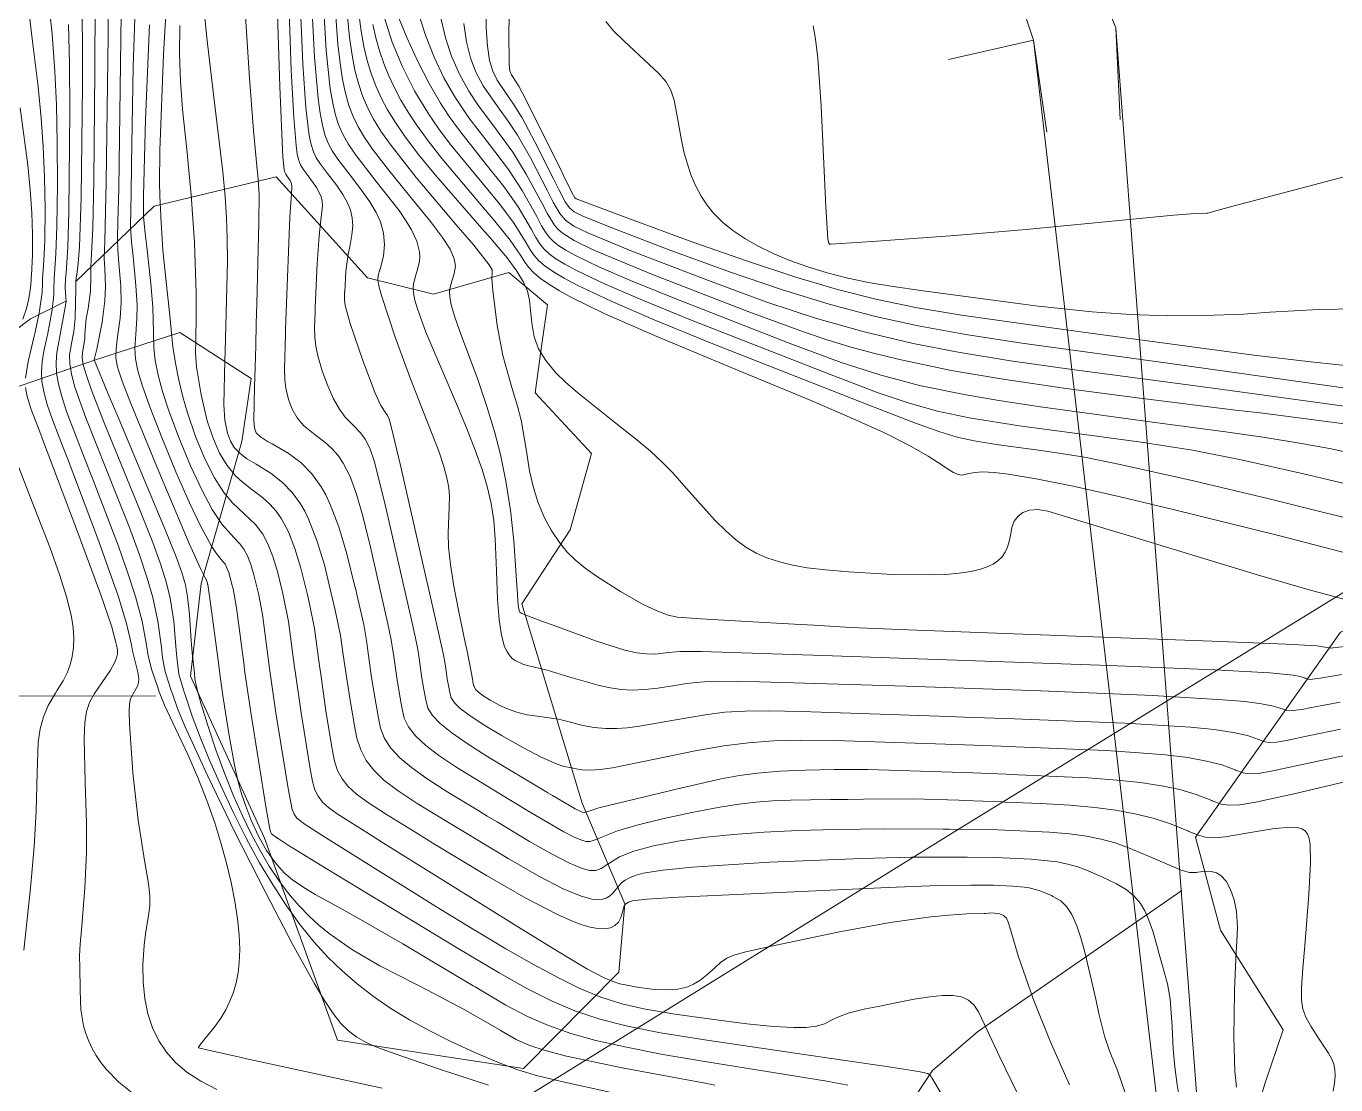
# Model space of a CAD drawing. Header units: metres. Extents: x 1233805 to 1234355, y 654698 to 655114.
# Drawn here: x 1234230.05 to 1234272.72, y 654751.24 to 654785.73 of the extents above; entities that cross this region are included whole.
import ezdxf

# ---------------------------------------------------------------- set-up
doc = ezdxf.new("R2010")
doc.units = ezdxf.units.M

msp = doc.modelspace()

# ---------------------------------------------------------------- linework, layer by layer
at = {"layer": 'ИИ_ГОРИЗОНТАЛИ_ОСН', "lineweight": 0}
for points, elevation in [([(1234238.104, 654790.166), (1234238.313, 654783.765), (1234238.413, 654781.47), (1234238.451, 654781.067), (1234238.473, 654780.973), (1234238.504, 654780.915), (1234238.541, 654780.863), (1234238.645, 654780.71), (1234238.696, 654780.599), (1234238.707, 654780.503), (1234238.693, 654780.286), (1234238.641, 654779.506), (1234238.517, 654776.424), (1234238.496, 654775.851), (1234238.491, 654775.714), (1234238.461, 654774.555), (1234238.473, 654774.227), (1234238.506, 654773.941), (1234238.589, 654773.574), (1234238.712, 654773.25), (1234238.877, 654772.968), (1234239.084, 654772.727), (1234239.468, 654772.418), (1234239.781, 654772.176), (1234240.01, 654771.968), (1234240.208, 654771.744), (1234240.377, 654771.5), (1234240.6, 654771.058), (1234240.812, 654770.484), (1234241.017, 654769.773), (1234241.263, 654768.756), (1234241.833, 654766.262), (1234241.943, 654765.741), (1234241.998, 654765.396), (1234242.015, 654765.27), (1234242.124, 654764.5), (1234242.214, 654763.965), (1234242.285, 654763.548), (1234242.287, 654763.536), (1234242.365, 654763.189), (1234242.504, 654762.903), (1234242.735, 654762.608), (1234243.068, 654762.298), (1234243.497, 654761.973), (1234244.076, 654761.582), (1234245.838, 654760.506), (1234246.059, 654760.374), (1234246.399, 654760.171), (1234247.572, 654759.486), (1234247.909, 654759.311), (1234248.152, 654759.208), (1234248.295, 654759.171), (1234248.416, 654759.169), (1234248.537, 654759.2), (1234248.722, 654759.28), (1234249.315, 654759.519), (1234249.944, 654759.704), (1234250.779, 654759.91), (1234251.736, 654760.116), (1234252.654, 654760.286), (1234253.271, 654760.381), (1234253.835, 654760.447), (1234254.365, 654760.488), (1234254.956, 654760.511), (1234256.253, 654760.53), (1234256.823, 654760.535), (1234257.335, 654760.542), (1234258.95, 654760.555), (1234260.439, 654760.514), (1234260.608, 654760.506), (1234261.848, 654760.455), (1234261.938, 654760.452), (1234263.113, 654760.404), (1234264.054, 654760.347), (1234264.87, 654760.275), (1234265.553, 654760.188), (1234266.179, 654760.072), (1234266.774, 654759.922), (1234267.333, 654759.74), (1234267.922, 654759.504), (1234267.939, 654759.496), (1234268.278, 654759.361), (1234268.515, 654759.302), (1234268.778, 654759.289), (1234269.121, 654759.321), (1234269.811, 654759.438), (1234270.726, 654759.591), (1234271.281, 654759.636), (1234271.473, 654759.622), (1234271.617, 654759.581), (1234271.726, 654759.511), (1234271.805, 654759.406), (1234271.859, 654759.263), (1234271.891, 654759.071), (1234271.901, 654758.476), (1234271.843, 654757.44), (1234271.71, 654755.769), (1234271.649, 654755.042), (1234271.605, 654754.393), (1234271.605, 654753.998), (1234271.646, 654753.704), (1234271.743, 654753.438), (1234271.906, 654753.145), (1234272.187, 654752.725), (1234272.491, 654752.268), (1234272.595, 654752.077), (1234272.659, 654751.907), (1234272.695, 654751.728), (1234272.703, 654751.531), (1234272.684, 654751.3), (1234272.635, 654751.035)], 26.5), ([(1234238.499, 654789.807), (1234238.686, 654784.301), (1234238.763, 654782.763), (1234238.839, 654781.845), (1234238.88, 654781.564), (1234238.928, 654781.359), (1234238.985, 654781.212), (1234239.07, 654781.077), (1234239.205, 654780.897), (1234239.504, 654780.477), (1234239.594, 654780.316), (1234239.654, 654780.171), (1234239.686, 654780.031), (1234239.697, 654779.877), (1234239.651, 654779.414), (1234239.59, 654778.905), (1234239.525, 654777.988), (1234239.464, 654776.572), (1234239.46, 654776.459), (1234239.459, 654776.425), (1234239.444, 654775.92), (1234239.452, 654775.604), (1234239.485, 654775.313), (1234239.553, 654774.995), (1234239.695, 654774.508), (1234239.875, 654774.015), (1234240.064, 654773.588), (1234240.253, 654773.252), (1234240.444, 654772.998), (1234240.706, 654772.729), (1234240.941, 654772.487), (1234241.097, 654772.274), (1234241.242, 654771.979), (1234241.382, 654771.573), (1234241.532, 654771.016), (1234241.752, 654770.089), (1234242.62, 654766.29), (1234242.794, 654765.488), (1234242.852, 654765.145), (1234242.852, 654765.144), (1234242.944, 654764.485), (1234243.008, 654764.115), (1234243.066, 654763.785), (1234243.067, 654763.778), (1234243.136, 654763.515), (1234243.282, 654763.278), (1234243.539, 654763.01), (1234243.917, 654762.704), (1234244.415, 654762.357), (1234245.088, 654761.925), (1234247.018, 654760.769), (1234247.049, 654760.751), (1234247.194, 654760.666), (1234247.936, 654760.235), (1234248.161, 654760.122), (1234248.23, 654760.114), (1234248.344, 654760.148), (1234248.712, 654760.26), (1234249.922, 654760.557), (1234250.968, 654760.809), (1234251.225, 654760.872), (1234252.69, 654761.208), (1234253.294, 654761.314), (1234253.881, 654761.393), (1234254.609, 654761.456), (1234255.438, 654761.496), (1234256.375, 654761.513), (1234257.469, 654761.508), (1234260.224, 654761.428), (1234260.623, 654761.411), (1234261.985, 654761.357), (1234262.111, 654761.352), (1234264.643, 654761.238), (1234265.594, 654761.168), (1234266.363, 654761.088), (1234267.041, 654760.985), (1234267.644, 654760.856), (1234268.171, 654760.7), (1234268.684, 654760.5), (1234268.692, 654760.497), (1234268.994, 654760.383), (1234269.251, 654760.347), (1234269.601, 654760.367), (1234270.12, 654760.452), (1234271.415, 654760.731), (1234273.48, 654761.22)], 27), ([(1234232.738, 654787.846), (1234232.713, 654785.424), (1234232.657, 654780.656), (1234232.604, 654778.732), (1234232.592, 654778.168), (1234232.608, 654777.834), (1234232.63, 654777.26), (1234232.612, 654776.785), (1234232.521, 654776.095), (1234232.343, 654775.206), (1234232.266, 654774.865), (1234232.265, 654774.864), (1234232.261, 654774.86), (1234232.71, 654773.775), (1234233.061, 654772.936), (1234234.581, 654769.296), (1234234.929, 654768.441), (1234235.118, 654767.931), (1234235.233, 654767.536), (1234235.307, 654767.141), (1234235.369, 654766.566), (1234235.426, 654765.72), (1234235.451, 654765.316), (1234235.528, 654764.647), (1234235.533, 654764.618), (1234235.544, 654764.51), (1234235.545, 654764.463), (1234235.592, 654764.207), (1234235.737, 654763.676), (1234235.972, 654762.91), (1234236.229, 654762.15), (1234236.507, 654761.397), (1234236.806, 654760.659), (1234237.093, 654760.006), (1234237.378, 654759.415), (1234237.668, 654758.87), (1234237.967, 654758.367), (1234238.277, 654757.901), (1234238.598, 654757.472), (1234238.93, 654757.08), (1234239.275, 654756.724), (1234239.582, 654756.445), (1234239.918, 654756.172), (1234240.284, 654755.904), (1234240.683, 654755.638), (1234241.57, 654755.118), (1234242.762, 654754.506), (1234243.12, 654754.327), (1234244.319, 654753.694), (1234245.512, 654753.003), (1234245.526, 654752.994), (1234246.009, 654752.72), (1234246.43, 654752.532), (1234246.96, 654752.356), (1234247.652, 654752.176), (1234249.468, 654751.792), (1234252.232, 654751.279), (1234252.491, 654751.232)], 22.5), ([(1234234.702, 654787.989), (1234234.518, 654784.811), (1234234.4, 654781.679), (1234234.386, 654780.596), (1234234.411, 654779.928), (1234234.418, 654779.823), (1234234.433, 654779.525), (1234234.504, 654778.438), (1234234.643, 654777.097), (1234234.727, 654776.311), (1234234.765, 654775.853), (1234234.822, 654775.291), (1234234.907, 654774.75), (1234235.017, 654774.202), (1234235.149, 654773.661), (1234235.301, 654773.133), (1234235.568, 654772.36), (1234235.869, 654771.635), (1234236.18, 654771.018), (1234236.488, 654770.535), (1234236.77, 654770.201), (1234237.152, 654769.843), (1234237.518, 654769.496), (1234237.756, 654769.187), (1234237.925, 654768.864), (1234238.085, 654768.454), (1234238.233, 654767.962), (1234238.386, 654767.334), (1234238.396, 654767.293), (1234238.442, 654767.09), (1234238.59, 654766.334), (1234238.794, 654764.839), (1234238.81, 654764.714), (1234239.002, 654763.356), (1234239.298, 654761.538), (1234239.376, 654761.118), (1234239.452, 654760.854), (1234239.556, 654760.639), (1234239.701, 654760.449), (1234239.895, 654760.272), (1234240.176, 654760.065), (1234241.349, 654759.325), (1234241.685, 654759.117), (1234245.025, 654757.041), (1234246.039, 654756.409), (1234247.418, 654755.558), (1234247.541, 654755.484), (1234247.582, 654755.459), (1234248.34, 654755.009), (1234248.876, 654754.727), (1234249.141, 654754.614), (1234249.393, 654754.532), (1234250.026, 654754.411), (1234250.531, 654754.347), (1234250.932, 654754.329), (1234251.281, 654754.354), (1234251.578, 654754.423), (1234251.789, 654754.513), (1234252.002, 654754.641), (1234252.218, 654754.808), (1234252.483, 654755.046), (1234252.676, 654755.222), (1234252.875, 654755.363), (1234253.107, 654755.462), (1234253.454, 654755.558), (1234254.129, 654755.709), (1234256.497, 654756.207), (1234258.207, 654756.527), (1234259.527, 654756.715), (1234260.116, 654756.771), (1234260.695, 654756.807), (1234261.272, 654756.825), (1234261.321, 654756.825), (1234261.403, 654756.831), (1234261.473, 654756.837), (1234261.734, 654756.825), (1234261.874, 654756.764), (1234261.895, 654756.75), (1234261.903, 654756.745), (1234261.988, 654756.67), (1234262.052, 654756.541), (1234262.12, 654756.304), (1234262.374, 654755.438), (1234262.864, 654754.042), (1234263.416, 654752.658), (1234264.051, 654751.237)], 24.5), ([(1234231.866, 654787.312), (1234231.88, 654783.818), (1234231.837, 654780.151), (1234231.778, 654778.545), (1234231.739, 654778.016), (1234231.691, 654777.631), (1234231.689, 654777.622), (1234231.663, 654777.422), (1234231.66, 654777.238), (1234231.661, 654777.191), (1234231.64, 654776.216), (1234231.594, 654775.783), (1234231.511, 654775.335), (1234231.507, 654775.314), (1234231.459, 654775.025), (1234231.464, 654774.741), (1234231.521, 654774.393), (1234231.635, 654773.969), (1234231.987, 654772.973), (1234232.659, 654771.282), (1234232.979, 654770.49), (1234233.41, 654769.394), (1234233.738, 654768.505), (1234233.992, 654767.753), (1234234.175, 654767.119), (1234234.339, 654766.352), (1234234.45, 654765.503), (1234234.49, 654765.148), (1234234.577, 654764.702), (1234234.738, 654764.189), (1234234.783, 654764.059), (1234234.801, 654764.006), (1234234.982, 654763.498), (1234235.217, 654762.923), (1234235.963, 654761.293), (1234236.861, 654759.452), (1234237.85, 654757.493), (1234238.727, 654755.818), (1234239.426, 654754.551), (1234239.765, 654753.983), (1234240.047, 654753.562), (1234240.303, 654753.238), (1234240.556, 654752.985), (1234240.818, 654752.786), (1234241.123, 654752.615), (1234241.498, 654752.453), (1234242.07, 654752.244), (1234243.552, 654751.739), (1234245.108, 654751.23)], 21.5), ([(1234230.727, 654786.949), (1234230.887, 654785.486), (1234230.982, 654784.261), (1234231.03, 654783.177), (1234231.057, 654781.934), (1234231.062, 654780.563), (1234231.044, 654779.218), (1234231.013, 654778.317), (1234230.967, 654777.665), (1234230.954, 654777.521), (1234230.95, 654777.153), (1234230.951, 654776.978), (1234230.896, 654776.503), (1234230.895, 654776.497), (1234230.894, 654776.493), (1234230.735, 654775.666), (1234230.714, 654775.574), (1234230.62, 654775.14), (1234230.568, 654774.793), (1234230.548, 654774.468), (1234230.56, 654774.164), (1234230.617, 654773.815), (1234230.729, 654773.41), (1234230.906, 654772.904), (1234231.232, 654772.055), (1234231.377, 654771.683), (1234232.373, 654769.059), (1234233.044, 654767.176), (1234233.319, 654766.276), (1234233.473, 654765.579), (1234233.511, 654765.38), (1234233.598, 654765.035), (1234233.685, 654764.688), (1234233.712, 654764.464), (1234233.703, 654764.342), (1234233.671, 654764.225), (1234233.535, 654763.979), (1234233.509, 654763.94), (1234233.446, 654763.817), (1234233.416, 654763.657), (1234233.405, 654763.399), (1234233.414, 654763.006), (1234233.522, 654761.402), (1234233.691, 654759.865), (1234233.916, 654758.479), (1234234.032, 654757.794), (1234234.079, 654757.392), (1234234.077, 654757.067), (1234234.017, 654756.681), (1234233.941, 654756.237), (1234233.887, 654755.789), (1234233.846, 654755.163), (1234233.853, 654754.588), (1234233.909, 654754.049), (1234234.013, 654753.551), (1234234.167, 654753.091), (1234234.368, 654752.674), (1234234.618, 654752.298), (1234234.916, 654751.966), (1234235.286, 654751.655), (1234235.735, 654751.362), (1234236.263, 654751.087)], 20.5), ([(1234233.624, 654786.954), (1234233.536, 654784.406), (1234233.479, 654781.241), (1234233.464, 654780.245), (1234233.455, 654779.805), (1234233.448, 654779.19), (1234233.478, 654778.71), (1234233.527, 654778.228), (1234233.619, 654777.287), (1234233.657, 654776.649), (1234233.654, 654776.204), (1234233.619, 654775.703), (1234233.59, 654775.243), (1234233.61, 654774.891), (1234233.686, 654774.502), (1234233.835, 654773.999), (1234234.071, 654773.335), (1234234.462, 654772.334), (1234234.927, 654771.213), (1234235.369, 654770.204), (1234235.735, 654769.431), (1234236.087, 654768.792), (1234236.241, 654768.563), (1234236.404, 654768.359), (1234236.526, 654768.201), (1234236.648, 654767.928), (1234236.762, 654767.507), (1234236.771, 654767.469), (1234236.786, 654767.405), (1234236.894, 654766.785), (1234237.145, 654764.899), (1234237.164, 654764.746), (1234237.362, 654763.37), (1234237.866, 654760.244), (1234237.985, 654759.57), (1234238.013, 654759.459), (1234238.039, 654759.414), (1234238.251, 654759.266), (1234238.255, 654759.263), (1234238.718, 654758.958), (1234238.721, 654758.956), (1234239.821, 654758.282), (1234244.126, 654755.681), (1234245.464, 654754.884), (1234246.38, 654754.371), (1234247.187, 654753.966), (1234247.928, 654753.652), (1234248.736, 654753.38), (1234249.638, 654753.148), (1234250.714, 654752.936), (1234252.223, 654752.691), (1234256.658, 654752.04), (1234258.021, 654751.844), (1234259.128, 654751.676), (1234259.427, 654751.609), (1234259.468, 654751.57), (1234259.48, 654751.556), (1234259.49, 654751.55), (1234259.535, 654751.504), (1234259.555, 654751.469), (1234260.171, 654750.445)], 23.5), ([(1234238.966, 654786.822), (1234239.066, 654784.513), (1234239.16, 654783.071), (1234239.267, 654782.175), (1234239.33, 654781.878), (1234239.406, 654781.641), (1234239.5, 654781.445), (1234239.637, 654781.239), (1234239.869, 654780.932), (1234240.164, 654780.54), (1234240.363, 654780.245), (1234240.512, 654779.98), (1234240.612, 654779.743), (1234240.671, 654779.492), (1234240.687, 654779.224), (1234240.662, 654778.935), (1234240.588, 654778.547), (1234240.539, 654778.304), (1234240.465, 654777.757), (1234240.425, 654777.082), (1234240.424, 654777.068), (1234240.424, 654777.063), (1234240.421, 654776.826), (1234240.442, 654776.636), (1234240.6, 654776.049), (1234241.015, 654774.838), (1234241.422, 654773.776), (1234241.607, 654773.374), (1234241.767, 654773.12), (1234241.817, 654773.049), (1234241.872, 654772.924), (1234241.941, 654772.687), (1234242.242, 654771.423), (1234243.406, 654766.319), (1234243.642, 654765.248), (1234243.706, 654764.896), (1234243.707, 654764.891), (1234243.764, 654764.47), (1234243.805, 654764.251), (1234243.847, 654764.023), (1234243.848, 654764.016), (1234243.896, 654763.847), (1234244.002, 654763.688), (1234244.191, 654763.504), (1234244.47, 654763.29), (1234244.939, 654762.98), (1234245.555, 654762.608), (1234246.233, 654762.226), (1234246.824, 654761.917), (1234247.35, 654761.686), (1234247.548, 654761.624), (1234247.746, 654761.582), (1234247.84, 654761.564), (1234247.903, 654761.55), (1234248.153, 654761.505), (1234248.423, 654761.494), (1234248.755, 654761.516), (1234249.154, 654761.57), (1234250.533, 654761.848), (1234251.843, 654762.12), (1234252.784, 654762.286), (1234253.589, 654762.387), (1234254.406, 654762.447), (1234255.28, 654762.469), (1234256.385, 654762.458), (1234260.009, 654762.342), (1234260.627, 654762.316), (1234262.122, 654762.258), (1234262.299, 654762.252), (1234265.239, 654762.128), (1234266.32, 654762.061), (1234267.174, 654761.988), (1234267.902, 654761.899), (1234268.514, 654761.789), (1234269.008, 654761.66), (1234269.445, 654761.497), (1234269.454, 654761.493), (1234269.701, 654761.401), (1234269.911, 654761.371), (1234270.197, 654761.388), (1234270.621, 654761.458), (1234272.037, 654761.764), (1234273.612, 654762.103)], 27.5), ([(1234239.712, 654786.829), (1234239.826, 654784.939), (1234239.957, 654783.691), (1234240.036, 654783.225), (1234240.129, 654782.831), (1234240.239, 654782.496), (1234240.374, 654782.191), (1234240.542, 654781.896), (1234240.77, 654781.563), (1234241.456, 654780.679), (1234242.196, 654779.725), (1234242.431, 654779.386), (1234242.604, 654779.101), (1234242.774, 654778.728), (1234242.858, 654778.383), (1234242.869, 654778.222), (1234242.859, 654778.064), (1234242.776, 654777.73), (1234242.754, 654777.666), (1234242.663, 654777.335), (1234242.654, 654777.198), (1234242.665, 654777.047), (1234242.711, 654776.812), (1234242.794, 654776.522), (1234243.074, 654775.761), (1234243.594, 654774.543), (1234244.041, 654773.507), (1234244.399, 654772.645), (1234244.679, 654771.923), (1234244.9, 654771.288), (1234245.066, 654770.733), (1234245.194, 654770.183), (1234245.281, 654769.629), (1234245.334, 654769.03), (1234245.367, 654768.25), (1234245.374, 654767.987), (1234245.405, 654767.051), (1234245.454, 654766.4), (1234245.531, 654765.887), (1234245.637, 654765.512), (1234245.704, 654765.369), (1234245.783, 654765.248), (1234245.876, 654765.146), (1234245.985, 654765.061), (1234246.255, 654764.935), (1234246.694, 654764.822), (1234247.019, 654764.745), (1234247.73, 654764.537), (1234248.713, 654764.255), (1234249.088, 654764.175), (1234249.424, 654764.125), (1234249.804, 654764.103), (1234250.205, 654764.115), (1234250.632, 654764.16), (1234251.185, 654764.249), (1234251.567, 654764.312), (1234252.002, 654764.363), (1234252.466, 654764.388), (1234253.939, 654764.374), (1234258.725, 654764.229), (1234263.116, 654764.074), (1234266.766, 654763.92), (1234269.044, 654763.788), (1234269.758, 654763.725), (1234270.308, 654763.655), (1234270.696, 654763.58), (1234270.968, 654763.49), (1234270.977, 654763.486), (1234271.114, 654763.436), (1234271.23, 654763.42), (1234271.622, 654763.468), (1234271.936, 654763.532), (1234272.87, 654763.712)], 28.5), ([(1234240.085, 654786.811), (1234240.205, 654785.152), (1234240.276, 654784.525), (1234240.357, 654783.999), (1234240.452, 654783.548), (1234240.565, 654783.152), (1234240.7, 654782.795), (1234240.865, 654782.456), (1234241.069, 654782.111), (1234241.336, 654781.725), (1234241.811, 654781.106), (1234242.541, 654780.209), (1234243.223, 654779.37), (1234243.618, 654778.847), (1234243.858, 654778.468), (1234243.996, 654778.159), (1234244.038, 654777.913), (1234243.992, 654777.679), (1234243.966, 654777.601), (1234243.881, 654777.321), (1234243.845, 654777.108), (1234243.848, 654776.907), (1234243.898, 654776.654), (1234244.006, 654776.29), (1234244.183, 654775.784), (1234244.362, 654775.302), (1234244.76, 654774.217), (1234245.059, 654773.34), (1234245.306, 654772.526), (1234245.5, 654771.777), (1234245.68, 654770.905), (1234245.824, 654769.965), (1234245.933, 654768.967), (1234246.015, 654767.837), (1234246.041, 654767.373), (1234246.074, 654766.864), (1234246.106, 654766.689), (1234246.137, 654766.639), (1234246.195, 654766.599), (1234246.532, 654766.467), (1234246.876, 654766.34), (1234247.214, 654766.212), (1234248.628, 654765.692), (1234249.559, 654765.403), (1234249.938, 654765.32), (1234250.273, 654765.278), (1234250.568, 654765.276), (1234250.882, 654765.313), (1234250.958, 654765.325), (1234251.368, 654765.359), (1234252.049, 654765.353), (1234256.01, 654765.231), (1234265.336, 654764.902), (1234268.782, 654764.764), (1234270.577, 654764.663), (1234271.334, 654764.583), (1234271.566, 654764.539), (1234271.73, 654764.486), (1234271.738, 654764.483), (1234271.89, 654764.444), (1234272.122, 654764.473), (1234272.228, 654764.494), (1234272.918, 654764.61)], 29), ([(1234245.024, 654786.542), (1234245.039, 654785.682), (1234245.079, 654785.082), (1234245.148, 654784.621), (1234245.249, 654784.273), (1234245.399, 654783.973), (1234245.623, 654783.643), (1234245.929, 654783.199), (1234246.204, 654782.744), (1234246.623, 654781.964), (1234247.229, 654780.759), (1234247.414, 654780.387), (1234247.611, 654780.012), (1234247.748, 654779.817), (1234247.904, 654779.686), (1234248.16, 654779.556), (1234249.073, 654779.184), (1234250.969, 654778.461), (1234252.965, 654777.725), (1234254.656, 654777.15), (1234256.243, 654776.665), (1234257.72, 654776.275), (1234259.113, 654775.97), (1234260.669, 654775.689), (1234262.488, 654775.41), (1234265.269, 654775.028), (1234267.249, 654774.759), (1234275.14, 654773.642)], 33.5), ([(1234233.137, 654786.126), (1234233.093, 654782.89), (1234233.06, 654780.45), (1234233.035, 654779.356), (1234233.024, 654778.8), (1234233.035, 654778.439), (1234233.07, 654778.013), (1234233.125, 654777.265), (1234233.136, 654776.716), (1234233.105, 654776.221), (1234233.026, 654775.608), (1234232.974, 654775.219), (1234232.967, 654774.927), (1234233.026, 654774.621), (1234233.174, 654774.168), (1234233.456, 654773.436), (1234234.364, 654771.223), (1234235.358, 654768.879), (1234235.721, 654768.068), (1234235.903, 654767.72), (1234235.911, 654767.709), (1234235.952, 654767.585), (1234235.958, 654767.557), (1234235.961, 654767.546), (1234236.046, 654767.011), (1234236.312, 654764.991), (1234236.358, 654764.626), (1234236.462, 654763.848), (1234236.655, 654762.619), (1234236.832, 654761.658), (1234236.943, 654761.159), (1234237.062, 654760.725), (1234237.199, 654760.315), (1234237.368, 654759.886), (1234237.62, 654759.338), (1234237.88, 654758.875), (1234238.159, 654758.48), (1234238.457, 654758.15), (1234238.728, 654757.917), (1234239.056, 654757.687), (1234239.462, 654757.442), (1234240.106, 654757.087), (1234240.784, 654756.715), (1234242.317, 654755.833), (1234244.61, 654754.466), (1234244.678, 654754.426), (1234245.68, 654753.835), (1234246.38, 654753.465), (1234247.064, 654753.166), (1234247.79, 654752.914), (1234248.613, 654752.687), (1234249.611, 654752.46), (1234250.792, 654752.231), (1234252.227, 654751.985), (1234254.112, 654751.688), (1234256.138, 654751.362), (1234256.827, 654751.23)], 23), ([(1234235.84, 654786.349), (1234235.935, 654785.357), (1234236.166, 654783.423), (1234236.453, 654780.99), (1234236.529, 654780.181), (1234236.576, 654779.482), (1234236.599, 654778.822), (1234236.602, 654778.077), (1234236.528, 654775.134), (1234236.518, 654774.847), (1234236.486, 654773.395), (1234236.522, 654772.895), (1234236.611, 654772.469), (1234236.702, 654772.216), (1234236.827, 654772.01), (1234237.004, 654771.82), (1234237.24, 654771.639), (1234237.537, 654771.459), (1234238.028, 654771.154), (1234238.399, 654770.865), (1234238.718, 654770.539), (1234238.985, 654770.173), (1234239.126, 654769.927), (1234239.262, 654769.647), (1234239.522, 654768.979), (1234239.763, 654768.178), (1234240.011, 654767.159), (1234240.021, 654767.117), (1234240.114, 654766.709), (1234240.286, 654765.883), (1234240.379, 654765.253), (1234240.483, 654764.53), (1234240.629, 654763.633), (1234240.722, 654763.073), (1234240.727, 654763.047), (1234240.825, 654762.533), (1234240.948, 654762.15), (1234241.128, 654761.803), (1234241.37, 654761.487), (1234241.706, 654761.168), (1234242.171, 654760.817), (1234242.791, 654760.409), (1234243.808, 654759.785), (1234244.079, 654759.62), (1234244.351, 654759.456), (1234245.755, 654758.61), (1234246.752, 654758.04), (1234247.546, 654757.629), (1234248.135, 654757.38), (1234248.524, 654757.28), (1234248.685, 654757.269), (1234248.826, 654757.284), (1234248.946, 654757.322), (1234249.053, 654757.386), (1234249.153, 654757.476), (1234249.272, 654757.617), (1234249.437, 654757.804), (1234249.569, 654757.908), (1234249.728, 654757.994), (1234249.921, 654758.067), (1234250.156, 654758.13), (1234250.795, 654758.236), (1234251.756, 654758.33), (1234254.274, 654758.488), (1234257.278, 654758.616), (1234258.896, 654758.654), (1234260.368, 654758.658), (1234260.432, 654758.657), (1234260.723, 654758.656), (1234261.634, 654758.644), (1234262.8, 654758.593), (1234263.642, 654758.501), (1234263.988, 654758.431), (1234264.316, 654758.337), (1234264.637, 654758.218), (1234265.05, 654758.037), (1234265.096, 654758.016), (1234265.125, 654758.003), (1234265.573, 654757.788), (1234265.889, 654757.598), (1234266.15, 654757.386), (1234266.355, 654757.149), (1234266.503, 654756.905), (1234266.636, 654756.606), (1234266.759, 654756.248), (1234266.898, 654755.75), (1234266.966, 654755.498), (1234267.079, 654755.117), (1234267.243, 654754.524), (1234267.329, 654754.032), (1234267.387, 654753.14), (1234267.425, 654752.405), (1234267.475, 654751.827), (1234267.553, 654751.239), (1234267.665, 654750.589)], 25.5), ([(1234240.515, 654786.041), (1234240.585, 654785.364), (1234240.665, 654784.795), (1234240.759, 654784.303), (1234240.871, 654783.865), (1234241.005, 654783.464), (1234241.166, 654783.085), (1234241.362, 654782.709), (1234241.602, 654782.319), (1234241.903, 654781.887), (1234242.753, 654780.8), (1234244.056, 654779.264), (1234244.632, 654778.594), (1234245.134, 654777.956), (1234245.226, 654777.796), (1234245.234, 654777.703), (1234245.233, 654777.7), (1234245.218, 654777.522), (1234245.248, 654777.121), (1234245.394, 654775.98), (1234245.584, 654775), (1234245.877, 654773.963), (1234246.059, 654773.352), (1234246.173, 654772.898), (1234246.337, 654771.953), (1234246.452, 654771.242), (1234246.565, 654770.733), (1234246.72, 654770.238), (1234246.92, 654769.758), (1234247.158, 654769.308), (1234247.426, 654768.906), (1234247.669, 654768.611), (1234247.943, 654768.339), (1234248.259, 654768.078), (1234248.66, 654767.792), (1234249.412, 654767.311), (1234250.126, 654766.905), (1234250.571, 654766.691), (1234250.969, 654766.542), (1234251.274, 654766.479), (1234252.031, 654766.425), (1234253.34, 654766.352), (1234255.283, 654766.242), (1234255.718, 654766.214), (1234256.916, 654766.145), (1234258.793, 654766.064), (1234264.827, 654765.836), (1234268.69, 654765.692), (1234271.102, 654765.594), (1234272.11, 654765.538), (1234272.492, 654765.483), (1234272.5, 654765.48), (1234272.549, 654765.469), (1234272.623, 654765.478), (1234272.636, 654765.481), (1234273.003, 654765.517)], 29.5), ([(1234241.724, 654786.003), (1234241.975, 654785.215), (1234242.304, 654784.414), (1234242.701, 654783.628), (1234243.157, 654782.875), (1234243.483, 654782.404), (1234243.867, 654781.893), (1234244.904, 654780.625), (1234245.468, 654779.946), (1234245.944, 654779.309), (1234246.34, 654778.674), (1234246.464, 654778.464), (1234246.602, 654778.258), (1234246.757, 654778.087), (1234246.963, 654777.912), (1234247.228, 654777.728), (1234247.574, 654777.521), (1234247.999, 654777.295), (1234249.108, 654776.769), (1234250.508, 654776.166), (1234252.372, 654775.402), (1234257.54, 654773.373), (1234259.025, 654772.804), (1234259.819, 654772.517), (1234260.385, 654772.345), (1234260.937, 654772.224), (1234261.736, 654772.094), (1234262.96, 654771.925), (1234263.628, 654771.834), (1234264.537, 654771.688), (1234265.699, 654771.448), (1234268.089, 654770.918), (1234270.55, 654770.338), (1234274.522, 654769.342)], 31), ([(1234242.104, 654786.215), (1234242.449, 654785.371), (1234242.809, 654784.584), (1234243.176, 654783.868), (1234243.548, 654783.231), (1234243.834, 654782.796), (1234244.163, 654782.338), (1234245.038, 654781.229), (1234245.615, 654780.506), (1234246.074, 654779.848), (1234246.51, 654779.105), (1234246.654, 654778.849), (1234246.785, 654778.64), (1234246.919, 654778.477), (1234247.091, 654778.319), (1234247.31, 654778.158), (1234247.597, 654777.98), (1234247.955, 654777.785), (1234248.919, 654777.326), (1234250.128, 654776.806), (1234251.744, 654776.145), (1234256.226, 654774.391), (1234257.809, 654773.792), (1234258.821, 654773.447), (1234259.748, 654773.192), (1234260.775, 654772.977), (1234262.419, 654772.713), (1234264.937, 654772.37), (1234266.381, 654772.176), (1234268.056, 654771.916), (1234269.637, 654771.599), (1234271.668, 654771.15), (1234273.693, 654770.673)], 31.5), ([(1234231.424, 654785.787), (1234231.456, 654784.515), (1234231.47, 654782.974), (1234231.44, 654779.684), (1234231.401, 654778.531), (1234231.343, 654777.694), (1234231.327, 654777.506), (1234231.32, 654777.204), (1234231.338, 654776.894), (1234231.338, 654776.892), (1234231.343, 654776.768), (1234231.317, 654776.577), (1234231.134, 654775.572), (1234231.119, 654775.502), (1234231.045, 654775.104), (1234231.019, 654774.776), (1234231.036, 654774.432), (1234231.098, 654774.067), (1234231.203, 654773.67), (1234231.364, 654773.182), (1234231.95, 654771.663), (1234232.178, 654771.087), (1234233.054, 654768.787), (1234233.374, 654767.876), (1234233.609, 654767.147), (1234233.822, 654766.344), (1234233.962, 654765.569), (1234234.02, 654765.217), (1234234.137, 654764.751), (1234234.332, 654764.185), (1234234.358, 654764.114), (1234234.384, 654764.043), (1234234.555, 654763.608), (1234234.82, 654763.032), (1234234.908, 654762.849), (1234235.31, 654761.998), (1234235.636, 654761.251), (1234235.93, 654760.508), (1234236.19, 654759.772), (1234236.394, 654759.119), (1234236.574, 654758.466), (1234236.725, 654757.829), (1234236.845, 654757.22), (1234236.932, 654756.651), (1234236.984, 654756.124), (1234237.003, 654755.643), (1234236.988, 654755.211), (1234236.949, 654754.883), (1234236.886, 654754.566), (1234236.798, 654754.261), (1234236.686, 654753.966), (1234236.551, 654753.686), (1234236.391, 654753.415), (1234236.208, 654753.154), (1234235.977, 654752.866), (1234235.968, 654752.855), (1234235.701, 654752.527), (1234235.664, 654752.47), (1234235.666, 654752.447), (1234236.23, 654752.313), (1234236.863, 654752.172), (1234237.239, 654752.088), (1234241.644, 654751.127)], 21), ([(1234235.053, 654785.754), (1234235.042, 654784.831), (1234235.072, 654783.946), (1234235.143, 654783.018), (1234235.277, 654781.713), (1234235.426, 654780.236), (1234235.531, 654778.683), (1234235.584, 654777.035), (1234235.587, 654776.229), (1234235.571, 654775.533), (1234235.571, 654775.518), (1234235.565, 654775.077), (1234235.601, 654774.632), (1234235.743, 654773.721), (1234235.946, 654772.87), (1234236.134, 654772.305), (1234236.347, 654771.824), (1234236.59, 654771.418), (1234236.864, 654771.087), (1234237.082, 654770.889), (1234237.403, 654770.64), (1234237.743, 654770.377), (1234237.986, 654770.158), (1234238.194, 654769.927), (1234238.37, 654769.68), (1234238.594, 654769.255), (1234238.803, 654768.716), (1234238.998, 654768.07), (1234239.199, 654767.247), (1234239.208, 654767.205), (1234239.276, 654766.91), (1234239.438, 654766.109), (1234239.607, 654764.891), (1234239.643, 654764.622), (1234239.823, 654763.348), (1234240.014, 654762.185), (1234240.095, 654761.783), (1234240.195, 654761.483), (1234240.34, 654761.213), (1234240.533, 654760.967), (1234240.807, 654760.713), (1234241.197, 654760.425), (1234241.752, 654760.065), (1234242.74, 654759.457), (1234243.09, 654759.243), (1234243.299, 654759.115), (1234245.045, 654758.06), (1234246.33, 654757.324), (1234247.36, 654756.79), (1234247.776, 654756.602), (1234248.126, 654756.465), (1234248.42, 654756.377), (1234248.677, 654756.329), (1234248.898, 654756.322), (1234249.083, 654756.356), (1234249.229, 654756.429), (1234249.343, 654756.541), (1234249.425, 654756.692), (1234249.489, 654756.907), (1234249.498, 654756.947), (1234249.537, 654757.065), (1234249.59, 654757.138), (1234249.676, 654757.191), (1234249.806, 654757.231), (1234250.272, 654757.291), (1234251.307, 654757.352), (1234258.14, 654757.672), (1234259.77, 654757.728), (1234260.832, 654757.742), (1234260.876, 654757.741), (1234261.156, 654757.742), (1234261.553, 654757.74), (1234262.208, 654757.715), (1234262.688, 654757.663), (1234263.056, 654757.571), (1234263.454, 654757.403), (1234263.496, 654757.383), (1234263.504, 654757.379), (1234263.759, 654757.236), (1234263.952, 654757.052), (1234264.127, 654756.784), (1234264.287, 654756.423), (1234264.417, 654756.03), (1234264.558, 654755.518), (1234264.9, 654754.03), (1234264.994, 654753.601), (1234265.185, 654752.824), (1234265.351, 654752.344), (1234265.397, 654752.238), (1234265.611, 654751.705), (1234265.865, 654750.981)], 25), ([(1234241.345, 654785.79), (1234241.443, 654785.351), (1234241.561, 654784.93), (1234241.7, 654784.522), (1234241.861, 654784.122), (1234242.046, 654783.726), (1234242.257, 654783.329), (1234242.496, 654782.928), (1234242.765, 654782.52), (1234243.142, 654781.999), (1234243.596, 654781.418), (1234244.834, 654779.953), (1234245.321, 654779.386), (1234245.821, 654778.762), (1234246.175, 654778.236), (1234246.274, 654778.08), (1234246.418, 654777.877), (1234246.584, 654777.7), (1234246.802, 654777.517), (1234247.076, 654777.323), (1234247.423, 654777.11), (1234247.838, 654776.881), (1234248.884, 654776.369), (1234250.597, 654775.618), (1234253.414, 654774.448), (1234255.65, 654773.523), (1234257.052, 654772.922), (1234258.016, 654772.48), (1234258.815, 654772.08), (1234259.443, 654771.726), (1234259.963, 654771.383), (1234260.071, 654771.307), (1234260.262, 654771.19), (1234260.413, 654771.126), (1234260.542, 654771.109), (1234260.682, 654771.133), (1234260.721, 654771.144), (1234260.949, 654771.194), (1234261.225, 654771.209), (1234261.591, 654771.19), (1234262.047, 654771.137), (1234262.958, 654770.984), (1234264.163, 654770.741), (1234265.655, 654770.408), (1234267.425, 654769.988), (1234270.853, 654769.133), (1234275.26, 654767.997)], 30.5), ([(1234243.571, 654785.968), (1234243.711, 654785.359), (1234243.91, 654784.755), (1234244.166, 654784.169), (1234244.473, 654783.612), (1234244.791, 654783.136), (1234245.256, 654782.515), (1234245.91, 654781.625), (1234246.343, 654780.916), (1234246.858, 654779.955), (1234247.034, 654779.618), (1234247.258, 654779.248), (1234247.373, 654779.118), (1234247.508, 654778.998), (1234247.903, 654778.748), (1234248.54, 654778.441), (1234250.456, 654777.644), (1234253.597, 654776.426), (1234255.406, 654775.759), (1234256.154, 654775.511), (1234256.887, 654775.288), (1234257.658, 654775.077), (1234258.457, 654774.88), (1234260.187, 654774.52), (1234261.879, 654774.231), (1234263.932, 654773.927), (1234266.333, 654773.608), (1234269.459, 654773.226), (1234270.255, 654773.13), (1234273.003, 654772.778)], 32.5), ([(1234244.305, 654785.825), (1234244.391, 654785.23), (1234244.52, 654784.706), (1234244.698, 654784.238), (1234244.936, 654783.792), (1234245.415, 654783.108), (1234245.778, 654782.609), (1234246.057, 654782.184), (1234246.48, 654781.445), (1234247.037, 654780.369), (1234247.224, 654780.002), (1234247.433, 654779.631), (1234247.624, 654779.41), (1234247.897, 654779.221), (1234248.35, 654778.998), (1234249.783, 654778.406), (1234252.283, 654777.443), (1234254.18, 654776.745), (1234255.771, 654776.221), (1234257.355, 654775.773), (1234258.954, 654775.397), (1234260.417, 654775.115), (1234262.127, 654774.834), (1234264.129, 654774.546), (1234267.008, 654774.166), (1234269.046, 654773.9), (1234274.033, 654773.207)], 33), ([(1234248.931, 654785.883), (1234249.187, 654785.588), (1234249.519, 654785.256), (1234250.034, 654784.781), (1234250.653, 654784.201), (1234250.898, 654783.92), (1234251.051, 654783.655), (1234251.161, 654783.319), (1234251.263, 654782.803), (1234251.291, 654782.629), (1234251.387, 654782.077), (1234251.481, 654781.64), (1234251.592, 654781.236), (1234251.72, 654780.866), (1234251.871, 654780.517), (1234252.041, 654780.197), (1234252.233, 654779.905), (1234252.446, 654779.64), (1234252.734, 654779.351), (1234253.073, 654779.075), (1234253.463, 654778.811), (1234253.903, 654778.561), (1234254.393, 654778.324), (1234254.932, 654778.101), (1234255.517, 654777.893), (1234256.147, 654777.7), (1234256.823, 654777.524), (1234257.499, 654777.382), (1234258.223, 654777.261), (1234259.272, 654777.115), (1234259.675, 654777.061), (1234260.421, 654776.958), (1234262.939, 654776.625), (1234264.778, 654776.427), (1234266.036, 654776.337), (1234267.24, 654776.296), (1234268.448, 654776.302), (1234269.721, 654776.355), (1234270.575, 654776.411), (1234272.164, 654776.505), (1234273.385, 654776.527)], 34.5), ([(1234255.687, 654785.749), (1234255.771, 654785.314), (1234255.842, 654784.698), (1234255.949, 654783.128), (1234256.069, 654780.551), (1234256.1, 654779.832), (1234256.165, 654778.8), (1234256.201, 654778.659), (1234256.225, 654778.636), (1234256.266, 654778.632), (1234257.614, 654778.719), (1234260.309, 654778.917), (1234262.637, 654779.109), (1234265.986, 654779.43), (1234267.447, 654779.573), (1234268.143, 654779.629), (1234268.521, 654779.642), (1234268.551, 654779.642), (1234268.674, 654779.678), (1234268.692, 654779.686), (1234269.412, 654779.88), (1234270.234, 654780.096), (1234276.912, 654781.854)], 35), ([(1234229.853, 654783.07), (1234230.097, 654781.21), (1234230.177, 654780.407), (1234230.23, 654779.653), (1234230.254, 654778.954), (1234230.251, 654778.284), (1234230.215, 654777.608), (1234230.209, 654777.551), (1234230.204, 654777.451), (1234230.186, 654777.211), (1234230.13, 654776.866), (1234230.052, 654776.538), (1234229.938, 654776.187)], 19.5), ([(1234229.803, 654771.351), (1234230.323, 654770.006), (1234230.811, 654768.761), (1234231.136, 654767.862), (1234231.373, 654767.105), (1234231.521, 654766.485), (1234231.574, 654766.131), (1234231.596, 654765.799), (1234231.587, 654765.487), (1234231.548, 654765.194), (1234231.48, 654764.924), (1234231.381, 654764.662), (1234231.251, 654764.406), (1234231.06, 654764.096), (1234231, 654764.003), (1234230.764, 654763.594), (1234230.606, 654763.225), (1234230.5, 654762.838), (1234230.438, 654762.4), (1234230.404, 654761.401), (1234230.374, 654760.157), (1234230.307, 654759.001), (1234230.185, 654757.648), (1234229.969, 654755.622)], 19.5)]:
    msp.add_lwpolyline(points, dxfattribs=dict(at, elevation=elevation))
at = {"layer": 'ИИ_ГОРИЗОНТАЛИ_УТОЛЩ', "lineweight": 0}
for points, elevation in [([(1234245.879, 654790.04), (1234245.773, 654785.54), (1234245.785, 654784.513), (1234245.812, 654784.283), (1234245.861, 654784.154), (1234245.906, 654784.086), (1234246.096, 654783.777), (1234246.351, 654783.303), (1234247.499, 654780.986), (1234247.604, 654780.771), (1234247.879, 654780.22), (1234247.929, 654780.143), (1234247.971, 654780.113), (1234249.655, 654779.479), (1234251.772, 654778.697), (1234253.548, 654778.074), (1234255.127, 654777.556), (1234256.487, 654777.153), (1234257.782, 654776.825), (1234259.097, 654776.554), (1234260.525, 654776.318), (1234262.615, 654776.025), (1234263.462, 654775.91), (1234265.128, 654775.679), (1234270.054, 654775.016), (1234271.916, 654774.793), (1234273.536, 654774.622)], 34), ([(1234232.309, 654788.837), (1234232.288, 654784.292), (1234232.248, 654780.694), (1234232.212, 654779.155), (1234232.162, 654778.109), (1234232.15, 654777.897), (1234232.15, 654777.544), (1234232.144, 654777.097), (1234232.061, 654776.54), (1234232.005, 654776.204), (1234231.962, 654775.7), (1234231.953, 654775.542), (1234231.886, 654775.097), (1234231.885, 654775.093), (1234231.869, 654774.924), (1234231.906, 654774.695), (1234232.006, 654774.348), (1234232.173, 654773.872), (1234232.587, 654772.809), (1234233.324, 654771.004), (1234233.78, 654769.893), (1234234.17, 654768.915), (1234234.427, 654768.215), (1234234.611, 654767.627), (1234234.741, 654767.091), (1234234.858, 654766.342), (1234234.938, 654765.391), (1234234.961, 654765.079), (1234235.023, 654764.62), (1234235.173, 654764.109), (1234235.207, 654764.004), (1234235.226, 654763.944), (1234235.46, 654763.248), (1234235.715, 654762.565), (1234236.019, 654761.817), (1234236.373, 654761.01), (1234236.8, 654760.096), (1234237.225, 654759.253), (1234237.654, 654758.469), (1234238.089, 654757.741), (1234238.53, 654757.067), (1234238.977, 654756.45), (1234239.428, 654755.891), (1234239.884, 654755.39), (1234240.339, 654754.95), (1234240.831, 654754.526), (1234241.362, 654754.12), (1234241.932, 654753.729), (1234242.534, 654753.359), (1234243.178, 654753.003), (1234243.864, 654752.659), (1234244.661, 654752.293), (1234245.457, 654751.95), (1234246.038, 654751.734), (1234246.637, 654751.556), (1234247.486, 654751.35), (1234250.637, 654750.655)], 22), ([(1234230.027, 654787.281), (1234230.111, 654786.423), (1234230.266, 654785.15), (1234230.437, 654783.758), (1234230.539, 654782.736), (1234230.604, 654781.801), (1234230.644, 654780.814), (1234230.659, 654779.784), (1234230.648, 654778.751), (1234230.625, 654778.103), (1234230.591, 654777.636), (1234230.582, 654777.536), (1234230.575, 654777.335), (1234230.564, 654777.061), (1234230.48, 654776.463), (1234230.473, 654776.417), (1234230.469, 654776.395), (1234230.336, 654775.76), (1234230.304, 654775.63), (1234230.112, 654774.808), (1234230.023, 654774.261)], 20), ([(1234239.338, 654786.836), (1234239.446, 654784.726), (1234239.558, 654783.382), (1234239.623, 654782.898), (1234239.697, 654782.505), (1234239.783, 654782.189), (1234239.888, 654781.919), (1234240.019, 654781.673), (1234240.203, 654781.401), (1234240.57, 654780.92), (1234240.97, 654780.395), (1234241.241, 654780.006), (1234241.448, 654779.661), (1234241.59, 654779.355), (1234241.693, 654778.991), (1234241.725, 654778.617), (1234241.689, 654778.237), (1234241.579, 654777.82), (1234241.574, 654777.805), (1234241.518, 654777.607), (1234241.509, 654777.464), (1234241.54, 654777.279), (1234241.628, 654776.963), (1234242.066, 654775.606), (1234242.566, 654774.24), (1234242.92, 654773.356), (1234243.493, 654771.885), (1234243.658, 654771.384), (1234243.765, 654770.974), (1234243.814, 654770.695), (1234243.839, 654770.42), (1234243.821, 654769.771), (1234243.796, 654769.229), (1234243.81, 654768.755), (1234243.871, 654768.19), (1234243.982, 654767.484), (1234244.142, 654766.648), (1234244.367, 654765.594), (1234244.392, 654765.479), (1234244.561, 654764.643), (1234244.561, 654764.639), (1234244.585, 654764.455), (1234244.604, 654764.368), (1234244.628, 654764.26), (1234244.629, 654764.254), (1234244.651, 654764.18), (1234244.696, 654764.111), (1234244.893, 654763.943), (1234245.166, 654763.771), (1234245.481, 654763.603), (1234245.786, 654763.468), (1234246.068, 654763.37), (1234246.375, 654763.299), (1234246.785, 654763.243), (1234247.389, 654763.151), (1234247.739, 654763.064), (1234248.191, 654762.952), (1234248.559, 654762.886), (1234248.924, 654762.851), (1234249.289, 654762.848), (1234249.634, 654762.871), (1234250.036, 654762.92), (1234251.157, 654763.118), (1234252.175, 654763.299), (1234252.815, 654763.377), (1234253.474, 654763.418), (1234254.234, 654763.427), (1234255.3, 654763.408), (1234259.794, 654763.256), (1234260.626, 654763.222), (1234262.259, 654763.16), (1234262.515, 654763.151), (1234265.847, 654763.018), (1234267.985, 654762.889), (1234268.764, 654762.812), (1234269.384, 654762.722), (1234269.846, 654762.62), (1234270.207, 654762.493), (1234270.215, 654762.49), (1234270.407, 654762.418), (1234270.57, 654762.396), (1234270.793, 654762.409), (1234271.121, 654762.463), (1234271.819, 654762.609), (1234272.88, 654762.83)], 28), ([(1234237.172, 654786.4), (1234237.322, 654784.046), (1234237.451, 654782.333), (1234237.572, 654781.07), (1234237.593, 654780.876), (1234237.634, 654780.255), (1234237.629, 654779.335), (1234237.562, 654776.689), (1234237.545, 654776.045), (1234237.526, 654775.316), (1234237.495, 654774.271), (1234237.485, 654774.004), (1234237.46, 654772.888), (1234237.481, 654772.646), (1234237.545, 654772.489), (1234237.678, 654772.353), (1234237.915, 654772.203), (1234238.06, 654772.126), (1234238.584, 654771.826), (1234238.996, 654771.514), (1234239.355, 654771.147), (1234239.657, 654770.725), (1234239.806, 654770.458), (1234239.951, 654770.152), (1234240.232, 654769.421), (1234240.496, 654768.544), (1234240.772, 654767.428), (1234240.773, 654767.423), (1234240.854, 654767.078), (1234241.047, 654766.233), (1234241.144, 654765.649), (1234241.179, 654765.391), (1234241.304, 654764.515), (1234241.421, 654763.804), (1234241.503, 654763.311), (1234241.506, 654763.293), (1234241.595, 654762.862), (1234241.726, 654762.527), (1234241.932, 654762.205), (1234242.219, 654761.893), (1234242.599, 654761.573), (1234243.117, 654761.205), (1234243.782, 654760.777), (1234244.794, 654760.163), (1234245.069, 654759.997), (1234245.389, 654759.805), (1234246.451, 654759.169), (1234247.168, 654758.76), (1234247.73, 654758.469), (1234248.143, 654758.294), (1234248.402, 654758.227), (1234248.61, 654758.224), (1234248.787, 654758.283), (1234249.006, 654758.426), (1234249.376, 654758.662), (1234249.851, 654758.852), (1234250.494, 654759.026), (1234251.287, 654759.18), (1234252.205, 654759.308), (1234253.097, 654759.398), (1234254.099, 654759.469), (1234255.207, 654759.523), (1234256.415, 654759.559), (1234258.027, 654759.579), (1234259.93, 654759.574), (1234259.988, 654759.574), (1234260.135, 654759.572), (1234261.715, 654759.547), (1234263.392, 654759.471), (1234264.049, 654759.413), (1234264.596, 654759.339), (1234265.077, 654759.243), (1234265.534, 654759.118), (1234265.973, 654758.963), (1234266.492, 654758.742), (1234266.545, 654758.719), (1234267.685, 654758.237), (1234267.953, 654758.152), (1234268.186, 654758.161), (1234268.232, 654758.168), (1234268.475, 654758.197), (1234268.667, 654758.188), (1234268.836, 654758.142), (1234268.979, 654758.057), (1234269.147, 654757.872), (1234269.294, 654757.602), (1234269.412, 654757.264), (1234269.489, 654756.89), (1234269.523, 654756.369), (1234269.488, 654755.699), (1234269.479, 654755.586), (1234269.425, 654754.336), (1234269.423, 654754.281), (1234269.423, 654754.27), (1234269.397, 654752.793), (1234269.435, 654751.684), (1234269.486, 654751.157)], 26), ([(1234240.889, 654786.15), (1234240.965, 654785.577), (1234241.054, 654785.072), (1234241.16, 654784.616), (1234241.286, 654784.193), (1234241.436, 654783.791), (1234241.614, 654783.399), (1234241.825, 654783.005), (1234242.076, 654782.598), (1234242.374, 654782.164), (1234242.824, 654781.568), (1234243.38, 654780.883), (1234244.891, 654779.145), (1234245.173, 654778.827), (1234245.721, 654778.191), (1234245.975, 654777.844), (1234245.998, 654777.808), (1234246.038, 654777.747), (1234246.251, 654777.395), (1234246.378, 654777.099), (1234246.444, 654776.81), (1234246.494, 654776.371), (1234246.524, 654776.066), (1234246.602, 654775.616), (1234246.746, 654775.226), (1234246.979, 654774.837), (1234247.305, 654774.443), (1234247.616, 654774.136), (1234248.018, 654773.782), (1234249.217, 654772.828), (1234249.944, 654772.258), (1234250.387, 654771.886), (1234250.768, 654771.532), (1234251.114, 654771.175), (1234251.552, 654770.683), (1234251.563, 654770.671), (1234252.493, 654769.642), (1234252.851, 654769.286), (1234253.164, 654769.008), (1234253.496, 654768.761), (1234253.832, 654768.564), (1234254.184, 654768.409), (1234254.6, 654768.276), (1234255.031, 654768.17), (1234255.501, 654768.088), (1234256.09, 654768.016), (1234256.843, 654767.949), (1234258.279, 654767.866), (1234259.493, 654767.852), (1234260.005, 654767.872), (1234260.452, 654767.909), (1234260.833, 654767.964), (1234261.146, 654768.037), (1234261.366, 654768.113), (1234261.555, 654768.206), (1234261.715, 654768.318), (1234261.848, 654768.447), (1234261.95, 654768.591), (1234262.029, 654768.756), (1234262.085, 654768.943), (1234262.132, 654769.193), (1234262.17, 654769.394), (1234262.248, 654769.608), (1234262.369, 654769.773), (1234262.53, 654769.891), (1234262.737, 654769.964), (1234263.013, 654769.987), (1234263.342, 654769.931), (1234265.661, 654769.228), (1234265.784, 654769.19), (1234270.203, 654767.845), (1234271.859, 654767.37), (1234273.193, 654767.013)], 30), ([(1234242.838, 654786.111), (1234243.054, 654785.439), (1234243.338, 654784.73), (1234243.661, 654784.051), (1234244.011, 654783.431), (1234244.472, 654782.746), (1234245.139, 654781.878), (1234245.762, 654781.065), (1234246.207, 654780.384), (1234246.683, 654779.532), (1234246.844, 654779.233), (1234246.969, 654779.021), (1234247.087, 654778.864), (1234247.228, 654778.72), (1234247.403, 654778.581), (1234247.634, 654778.431), (1234247.923, 654778.269), (1234248.729, 654777.884), (1234249.744, 654777.448), (1234251.107, 654776.892), (1234254.911, 654775.408), (1234256.606, 654774.776), (1234257.861, 654774.369), (1234259.154, 654774.03), (1234260.614, 654773.731), (1234261.741, 654773.539), (1234263.102, 654773.331), (1234266.916, 654772.814), (1234269.135, 654772.519), (1234270.426, 654772.331), (1234271.544, 654772.149), (1234272.518, 654771.969), (1234273.576, 654771.749)], 32), ([(1234234.063, 654785.784), (1234233.935, 654782.686), (1234233.87, 654780.215), (1234233.867, 654780.039), (1234233.866, 654779.973), (1234233.868, 654779.535), (1234233.921, 654778.981), (1234233.972, 654778.549), (1234234.108, 654777.35), (1234234.178, 654776.582), (1234234.198, 654775.748), (1234234.206, 654775.267), (1234234.254, 654774.841), (1234234.349, 654774.368), (1234234.492, 654773.834), (1234234.686, 654773.234), (1234235.019, 654772.336), (1234235.404, 654771.411), (1234235.778, 654770.604), (1234236.111, 654769.983), (1234236.436, 654769.502), (1234236.816, 654769.078), (1234237.013, 654768.867), (1234237.141, 654768.694), (1234237.257, 654768.473), (1234237.367, 654768.191), (1234237.468, 654767.854), (1234237.574, 654767.421), (1234237.583, 654767.381), (1234237.613, 654767.253), (1234237.742, 654766.56), (1234237.978, 654764.806), (1234237.987, 654764.731), (1234238.182, 654763.363), (1234238.582, 654760.891), (1234238.716, 654760.212), (1234238.78, 654760.054), (1234238.87, 654759.932), (1234239.138, 654759.716), (1234239.796, 654759.298), (1234239.97, 654759.19), (1234241.688, 654758.116), (1234242.456, 654757.636), (1234243.368, 654757.068), (1234243.509, 654756.981), (1234243.558, 654756.951), (1234244.588, 654756.323), (1234245.68, 654755.673), (1234246.595, 654755.15), (1234247.393, 654754.721), (1234248.065, 654754.39), (1234248.776, 654754.092), (1234249.456, 654753.874), (1234250.176, 654753.71), (1234251.179, 654753.544), (1234252.452, 654753.362), (1234253.529, 654753.226), (1234254.399, 654753.14), (1234255.054, 654753.103), (1234255.467, 654753.111), (1234255.799, 654753.152), (1234256.059, 654753.226), (1234256.312, 654753.353), (1234256.441, 654753.423), (1234256.835, 654753.574), (1234257.397, 654753.712), (1234257.752, 654753.784), (1234258.287, 654753.892), (1234258.328, 654753.9), (1234258.983, 654754.028), (1234259.49, 654754.107), (1234259.91, 654754.148), (1234260.239, 654754.149), (1234260.523, 654754.101), (1234260.75, 654754), (1234260.925, 654753.845), (1234261.075, 654753.611), (1234261.272, 654753.202), (1234261.778, 654752.136), (1234262.498, 654750.664)], 24), ([(1234230.018, 654773.966), (1234230.075, 654773.665), (1234230.212, 654773.246), (1234230.52, 654772.428), (1234230.576, 654772.28), (1234231.706, 654769.295), (1234232.478, 654767.204), (1234232.826, 654766.191), (1234232.971, 654765.654), (1234232.979, 654765.609), (1234232.99, 654765.56), (1234233.017, 654765.41), (1234233.018, 654765.284), (1234232.992, 654765.151), (1234232.939, 654765.011), (1234232.789, 654764.745), (1234232.508, 654764.333), (1234232.27, 654763.987), (1234232.106, 654763.698), (1234232.011, 654763.408), (1234231.956, 654763.029), (1234231.936, 654762.516), (1234231.969, 654761.099), (1234232.007, 654759.767), (1234232.01, 654758.805), (1234231.962, 654757.641), (1234231.847, 654756.287), (1234231.803, 654755.823), (1234231.782, 654755.442), (1234231.789, 654755.053), (1234231.804, 654754.362), (1234231.804, 654754.316), (1234231.829, 654753.686), (1234231.917, 654753.159), (1234231.99, 654752.906), (1234232.082, 654752.661), (1234232.193, 654752.423), (1234232.325, 654752.192), (1234232.478, 654751.965), (1234232.653, 654751.744), (1234233.064, 654751.324), (1234233.558, 654750.931)], 20)]:
    msp.add_lwpolyline(points, dxfattribs=dict(at, elevation=elevation))
at = {"layer": 'ИИ_ДОРОГИ_АД', "lineweight": 0}
msp.add_lwpolyline([(1234241.467, 654724.232), (1234247.552, 654732.23), (1234253.366, 654742.36), (1234259.586, 654751.709), (1234261.049, 654752.969), (1234267.71, 654757.565)], dxfattribs=at)
at = {"layer": 'ИИ_ЛЭП_ВН', "lineweight": 0}
for points in [[(1234249.351, 654825.911), (1234265.551, 654785.678), (1234269.79, 654729.767)], [(1234249.351, 654825.911), (1234262.875, 654785.279), (1234269.346, 654729.68)], [(1234265.551, 654785.678), (1234265.698, 654782.699)], [(1234262.875, 654785.279), (1234260.102, 654784.646)], [(1234262.875, 654785.279), (1234263.31, 654782.277)]]:
    msp.add_lwpolyline(points, dxfattribs=at)
at = {"layer": 'ИИ_ЛЭП_НН', "lineweight": 0}
msp.add_lwpolyline([(1234301.454, 654784.799), (1234260.54, 654759.634), (1234225.508, 654737.946), (1234210.181, 654726.963)], dxfattribs=at)
at = {"layer": 'ИИ_СООРУЖЕНИЕ', "lineweight": 0}
msp.add_lwpolyline([(1234226.56, 654773.598), (1234225.969, 654764.283), (1234227.772, 654763.907), (1234234.261, 654763.912)], dxfattribs=at)
at = {"layer": 'ИИ_УГОДЬЯ', "lineweight": 0}
for points in [[(1234231.668, 654777.41), (1234234.216, 654779.871), (1234238.188, 654780.821), (1234241.17, 654777.539), (1234243.318, 654776.999), (1234245.777, 654777.711), (1234247.031, 654776.66), (1234246.845, 654775.372), (1234246.63, 654773.792), (1234248.472, 654771.814), (1234247.768, 654769.321), (1234246.193, 654766.912), (1234248.167, 654760.411), (1234249.553, 654757.137), (1234249.361, 654754.914), (1234246.247, 654751.773), (1234240.192, 654752.694), (1234237.814, 654759.275), (1234235.398, 654764.552), (1234235.749, 654767.578), (1234237.068, 654772.196), (1234237.375, 654774.258), (1234235.05, 654775.749), (1234232.272, 654774.854), (1234229.637, 654773.941)], [(1234228.624, 654775.02), (1234230.19, 654776.196), (1234231.36, 654776.781)], [(1234296.752, 654770.068), (1234288.165, 654772.359), (1234281.136, 654765.984), (1234279.18, 654764.535), (1234277.586, 654765.766), (1234277.296, 654767.505), (1234272.876, 654765.984), (1234268.153, 654759.303), (1234268.964, 654756.276), (1234271.013, 654753.029), (1234270.421, 654751.298), (1234269.146, 654747.108), (1234263.737, 654746.754), (1234260.596, 654743.76), (1234261.211, 654738.899), (1234257.261, 654735.168), (1234256.8, 654729.804), (1234256.112, 654728.108), (1234254.283, 654726.737)]]:
    msp.add_lwpolyline(points, dxfattribs=at)

doc.saveas('drawing.dxf')
